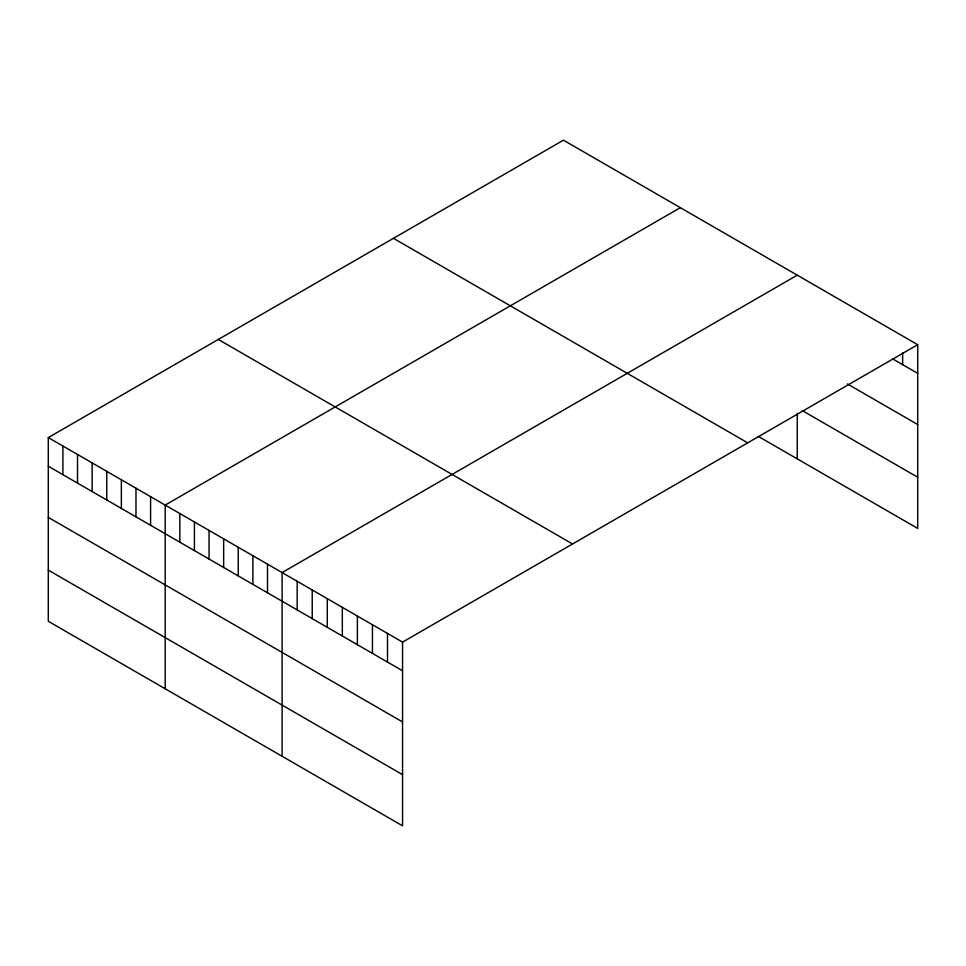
<?xml version="1.0" encoding="UTF-8"?>
<svg xmlns="http://www.w3.org/2000/svg" width="966" height="966" viewBox="0 0 966 966"><rect width="100%" height="100%" fill="white"/><g stroke="black" fill="none" stroke-linecap="round" stroke-linejoin="round"><path stroke-width="1.45" d="M48.3 437.598L402.556 642.124L402.556 825.821L48.3 621.295L48.3 437.598L563.444 140.179L917.7 344.705L917.7 528.402L758.286 436.366M680.354 207.666L165.198 505.085L165.198 688.794M797.252 275.165L282.108 572.584L282.108 756.281M402.556 642.124L917.7 344.705M892.608 358.857L917.7 373.347M847.436 383.949L917.7 424.521M802.275 410.598L917.7 477.24M393.452 238.324L747.696 442.851M218.304 339.452L572.548 543.979M48.3 466.24L402.556 670.766M48.3 517.402L402.556 721.94M48.3 570.121L402.556 774.647M902.642 352.59L902.642 364.653M797.252 413.388L797.252 458.862M387.499 633.43L387.499 662.072M372.441 624.736L372.441 653.378M357.384 616.042L357.384 644.684M342.326 607.348L342.326 635.99M327.281 598.654L327.281 627.308M312.223 589.972L312.223 618.614M297.166 581.278L297.166 609.92M267.497 564.144L267.497 592.786M252.887 555.704L252.887 584.358M238.264 547.275L238.264 575.917M223.653 538.835L223.653 567.477M209.042 530.394L209.042 559.048M194.432 521.966L194.432 550.608M179.821 513.526L179.821 542.168M150.587 496.657L150.587 525.299M135.977 488.216L135.977 516.858M121.366 479.776L121.366 508.418M106.755 471.336L106.755 499.99M92.144 462.907L92.144 491.549M77.522 454.467L77.522 483.109M62.911 446.026L62.911 474.68"/></g></svg>
